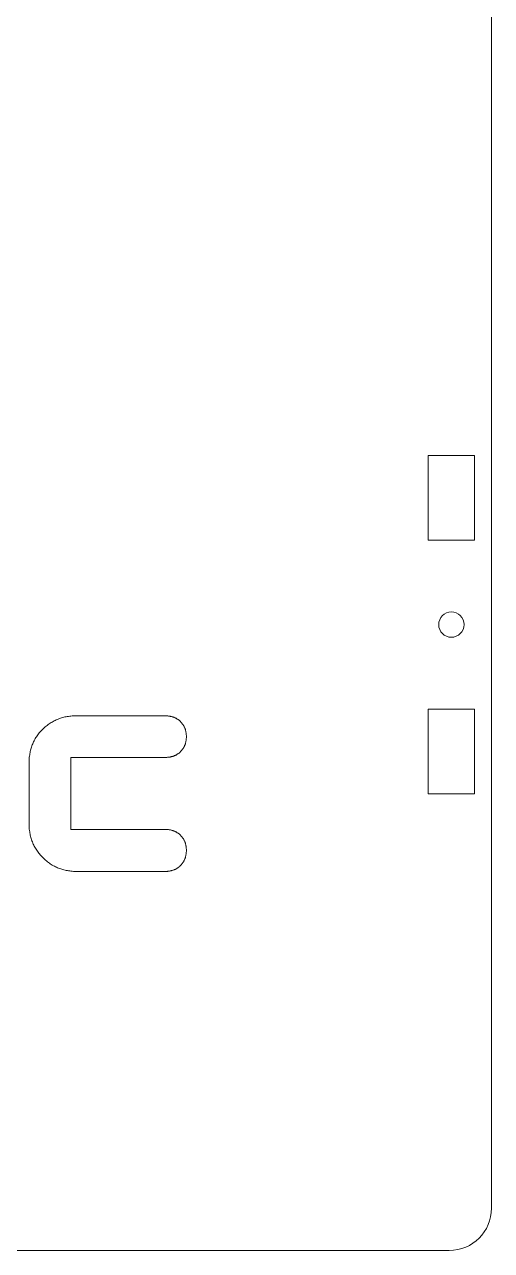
# Model space of a CAD drawing. Header units: millimetres. Extents: x -570 to 1260, y -948 to 580.
# Drawn here: x -325.3 to -270, y -204 to -59 of the extents above; entities that cross this region are included whole.
import ezdxf

# ---------------------------------------------------------------- set-up
doc = ezdxf.new("R2010")
doc.units = ezdxf.units.MM
doc.layers.get('0').update_dxf_attribs({"linetype": 'CONTINUOUS', "lineweight": 0, "true_color": 0x000000})
doc.layers.add('02 Left Panel', color=7, linetype='CONTINUOUS', lineweight=0, true_color=0x000000)
doc.layers.add('Text', color=1, linetype='CONTINUOUS', lineweight=0, true_color=0xff0000)

# ---------------------------------------------------------------- blocks, each defined once
blk = doc.blocks.new('tslots-40')
for p, q in [((-20, 5.5), (-20, 0)), ((-20, 5.5), (-10, 5.5)), ((-10, 0), (-10, 5.5)), ((10, 5.5), (10, 0)), ((10, 5.5), (20, 5.5)), ((20, 0), (20, 5.5)), ((-20, 0), (-10, 0)), ((10, 0), (20, 0))]:
    blk.add_line(p, q)
blk.add_circle((0, 2.75), 1.5)

msp = doc.modelspace()

# ---------------------------------------------------------------- linework, layer by layer
at = {"layer": '02 Left Panel'}
for p, q in [((-270, -199), (-270, 197.8)), ((-275, -204), (-565, -204))]:
    msp.add_line(p, q, dxfattribs=at)
msp.add_arc((-275, -199), 5, 270, 0, dxfattribs=at)
at = {"layer": 'Text'}
for p, q in [((-322.79, -142.08), (-322.68, -141.99)), ((-322.68, -141.99), (-322.57, -141.91)), ((-322.57, -141.91), (-322.46, -141.82)), ((-322.46, -141.82), (-322.34, -141.74)), ((-322.34, -141.74), (-322.23, -141.66)), ((-322.23, -141.66), (-322.11, -141.59)), ((-322.11, -141.59), (-321.99, -141.52)), ((-321.99, -141.52), (-321.87, -141.45)), ((-321.87, -141.45), (-321.75, -141.39)), ((-321.75, -141.39), (-321.63, -141.32)), ((-321.63, -141.32), (-321.51, -141.27)), ((-321.51, -141.27), (-321.38, -141.21)), ((-321.38, -141.21), (-321.25, -141.16)), ((-321.25, -141.16), (-321.12, -141.11)), ((-321.12, -141.11), (-320.99, -141.07)), ((-320.99, -141.07), (-320.86, -141.03)), ((-320.86, -141.03), (-320.73, -140.99)), ((-320.73, -140.99), (-320.6, -140.95)), ((-320.6, -140.95), (-320.46, -140.92)), ((-320.46, -140.92), (-320.32, -140.89)), ((-320.32, -140.89), (-320.19, -140.87)), ((-320.19, -140.87), (-320.05, -140.85)), ((-320.05, -140.85), (-319.9, -140.83)), ((-319.9, -140.83), (-319.76, -140.81)), ((-319.76, -140.81), (-319.62, -140.8)), ((-319.62, -140.8), (-319.47, -140.79)), ((-319.47, -140.79), (-319.32, -140.79)), ((-319.32, -140.79), (-319.18, -140.79)), ((-319.18, -140.79), (-308.56, -140.79)), ((-308.56, -140.79), (-308.49, -140.79)), ((-308.49, -140.79), (-308.42, -140.79)), ((-308.42, -140.79), (-308.35, -140.79)), ((-308.35, -140.79), (-308.28, -140.8)), ((-308.28, -140.8), (-308.22, -140.81)), ((-308.22, -140.81), (-308.15, -140.81)), ((-308.15, -140.81), (-308.09, -140.82)), ((-308.09, -140.82), (-308.02, -140.83)), ((-308.02, -140.83), (-307.96, -140.85)), ((-307.96, -140.85), (-307.9, -140.86)), ((-307.9, -140.86), (-307.84, -140.87)), ((-307.84, -140.87), (-307.78, -140.89)), ((-307.78, -140.89), (-307.72, -140.91)), ((-307.72, -140.91), (-307.66, -140.93)), ((-307.66, -140.93), (-307.6, -140.95)), ((-307.6, -140.95), (-307.54, -140.97)), ((-307.54, -140.97), (-307.49, -140.99)), ((-307.49, -140.99), (-307.43, -141.02)), ((-307.43, -141.02), (-307.38, -141.05)), ((-307.38, -141.05), (-307.32, -141.07)), ((-307.32, -141.07), (-307.27, -141.1)), ((-307.27, -141.1), (-307.22, -141.13)), ((-307.22, -141.13), (-307.17, -141.17)), ((-307.17, -141.17), (-307.12, -141.2)), ((-307.12, -141.2), (-307.07, -141.23)), ((-307.07, -141.23), (-307.02, -141.27)), ((-307.02, -141.27), (-306.97, -141.31)), ((-306.97, -141.31), (-306.92, -141.35)), ((-306.92, -141.35), (-306.88, -141.39)), ((-306.88, -141.39), (-306.83, -141.43)), ((-306.83, -141.43), (-306.79, -141.47)), ((-306.79, -141.47), (-306.74, -141.52)), ((-306.74, -141.52), (-306.7, -141.56)), ((-306.7, -141.56), (-306.66, -141.61)), ((-306.66, -141.61), (-306.62, -141.66)), ((-306.62, -141.66), (-306.58, -141.71)), ((-306.58, -141.71), (-306.55, -141.76)), ((-306.55, -141.76), (-306.51, -141.8)), ((-306.51, -141.8), (-306.48, -141.86)), ((-306.48, -141.86), (-306.45, -141.91)), ((-306.45, -141.91), (-306.41, -141.96)), ((-306.41, -141.96), (-306.39, -142.01)), ((-306.39, -142.01), (-306.36, -142.07)), ((-324.04, -143.6), (-323.97, -143.48)), ((-323.97, -143.48), (-323.9, -143.36)), ((-323.9, -143.36), (-323.83, -143.25)), ((-323.83, -143.25), (-323.75, -143.13)), ((-323.75, -143.13), (-323.67, -143.02)), ((-323.67, -143.02), (-323.59, -142.91)), ((-323.59, -142.91), (-323.5, -142.8)), ((-323.5, -142.8), (-323.41, -142.69)), ((-323.41, -142.69), (-323.31, -142.59)), ((-323.31, -142.59), (-323.21, -142.48)), ((-323.21, -142.48), (-323.11, -142.38)), ((-323.11, -142.38), (-323.01, -142.28)), ((-323.01, -142.28), (-322.9, -142.18)), ((-322.9, -142.18), (-322.79, -142.08)), ((-306.36, -142.07), (-306.33, -142.12)), ((-306.33, -142.12), (-306.31, -142.18)), ((-306.31, -142.18), (-306.28, -142.23)), ((-306.28, -142.23), (-306.26, -142.29)), ((-306.26, -142.29), (-306.24, -142.35)), ((-306.24, -142.35), (-306.22, -142.41)), ((-306.22, -142.41), (-306.2, -142.47)), ((-306.2, -142.47), (-306.19, -142.53)), ((-306.19, -142.53), (-306.17, -142.59)), ((-306.17, -142.59), (-306.16, -142.65)), ((-306.16, -142.65), (-306.15, -142.71)), ((-306.15, -142.71), (-306.13, -142.78)), ((-306.13, -142.78), (-306.13, -142.84)), ((-306.13, -142.84), (-306.12, -142.91)), ((-306.12, -142.91), (-306.11, -142.97)), ((-306.11, -142.97), (-306.11, -143.04)), ((-306.11, -143.04), (-306.1, -143.11)), ((-306.1, -143.38), (-306.11, -143.45)), ((-306.11, -143.45), (-306.11, -143.52)), ((-306.1, -143.11), (-306.1, -143.18)), ((-306.1, -143.18), (-306.1, -143.24)), ((-306.1, -143.24), (-306.1, -143.31)), ((-306.1, -143.31), (-306.1, -143.38)), ((-324.57, -145), (-324.54, -144.86)), ((-324.54, -144.86), (-324.5, -144.73)), ((-324.5, -144.73), (-324.47, -144.6)), ((-324.47, -144.6), (-324.42, -144.47)), ((-324.42, -144.47), (-324.38, -144.34)), ((-324.38, -144.34), (-324.33, -144.21)), ((-324.33, -144.21), (-324.28, -144.09)), ((-324.28, -144.09), (-324.23, -143.96)), ((-324.23, -143.96), (-324.17, -143.84)), ((-324.17, -143.84), (-324.11, -143.72)), ((-324.11, -143.72), (-324.04, -143.6)), ((-306.7, -144.92), (-306.74, -144.97)), ((-306.66, -144.88), (-306.7, -144.92)), ((-306.62, -144.83), (-306.66, -144.88)), ((-306.58, -144.78), (-306.62, -144.83)), ((-306.55, -144.73), (-306.58, -144.78)), ((-306.51, -144.68), (-306.55, -144.73)), ((-306.48, -144.63), (-306.51, -144.68)), ((-306.45, -144.58), (-306.48, -144.63)), ((-306.41, -144.53), (-306.45, -144.58)), ((-306.39, -144.48), (-306.41, -144.53)), ((-306.36, -144.42), (-306.39, -144.48)), ((-306.33, -144.37), (-306.36, -144.42)), ((-306.31, -144.31), (-306.33, -144.37)), ((-306.28, -144.26), (-306.31, -144.31)), ((-306.26, -144.2), (-306.28, -144.26)), ((-306.24, -144.14), (-306.26, -144.2)), ((-306.22, -144.08), (-306.24, -144.14)), ((-306.2, -144.02), (-306.22, -144.08)), ((-306.19, -143.96), (-306.2, -144.02)), ((-306.17, -143.9), (-306.19, -143.96)), ((-306.16, -143.84), (-306.17, -143.9)), ((-306.15, -143.78), (-306.16, -143.84)), ((-306.13, -143.71), (-306.15, -143.78)), ((-306.12, -143.58), (-306.13, -143.65)), ((-306.13, -143.65), (-306.13, -143.71)), ((-306.11, -143.52), (-306.12, -143.58)), ((-324.7, -145.98), (-324.69, -145.84)), ((-324.7, -146.13), (-324.7, -145.98)), ((-324.7, -146.28), (-324.7, -146.13)), ((-324.7, -153.61), (-324.7, -146.28)), ((-324.69, -145.84), (-324.68, -145.69)), ((-324.68, -145.69), (-324.66, -145.55)), ((-324.66, -145.55), (-324.64, -145.41)), ((-324.64, -145.41), (-324.62, -145.27)), ((-324.62, -145.27), (-324.6, -145.13)), ((-324.6, -145.13), (-324.57, -145)), ((-308.56, -145.7), (-319.75, -145.7)), ((-319.75, -145.7), (-319.75, -154.23)), ((-308.49, -145.7), (-308.56, -145.7)), ((-308.42, -145.7), (-308.49, -145.7)), ((-308.35, -145.69), (-308.42, -145.7)), ((-308.28, -145.69), (-308.35, -145.69)), ((-308.22, -145.68), (-308.28, -145.69)), ((-308.15, -145.68), (-308.22, -145.68)), ((-308.09, -145.67), (-308.15, -145.68)), ((-308.02, -145.66), (-308.09, -145.67)), ((-307.96, -145.64), (-308.02, -145.66)), ((-307.9, -145.63), (-307.96, -145.64)), ((-307.84, -145.61), (-307.9, -145.63)), ((-307.78, -145.6), (-307.84, -145.61)), ((-307.72, -145.58), (-307.78, -145.6)), ((-307.66, -145.56), (-307.72, -145.58)), ((-307.6, -145.54), (-307.66, -145.56)), ((-307.54, -145.52), (-307.6, -145.54)), ((-307.49, -145.49), (-307.54, -145.52)), ((-307.43, -145.47), (-307.49, -145.49)), ((-307.38, -145.44), (-307.43, -145.47)), ((-307.32, -145.42), (-307.38, -145.44)), ((-307.27, -145.39), (-307.32, -145.42)), ((-307.22, -145.36), (-307.27, -145.39)), ((-307.17, -145.32), (-307.22, -145.36)), ((-307.12, -145.29), (-307.17, -145.32)), ((-307.07, -145.25), (-307.12, -145.29)), ((-307.02, -145.22), (-307.07, -145.25)), ((-306.97, -145.18), (-307.02, -145.22)), ((-306.92, -145.14), (-306.97, -145.18)), ((-306.88, -145.1), (-306.92, -145.14)), ((-306.83, -145.06), (-306.88, -145.1)), ((-306.79, -145.01), (-306.83, -145.06)), ((-306.74, -144.97), (-306.79, -145.01)), ((-324.7, -153.76), (-324.7, -153.61)), ((-324.7, -153.91), (-324.7, -153.76)), ((-324.69, -154.05), (-324.7, -153.91)), ((-324.68, -154.2), (-324.69, -154.05)), ((-324.66, -154.34), (-324.68, -154.2)), ((-324.64, -154.48), (-324.66, -154.34)), ((-324.62, -154.62), (-324.64, -154.48)), ((-324.6, -154.76), (-324.62, -154.62)), ((-324.57, -154.9), (-324.6, -154.76)), ((-324.53, -155.03), (-324.57, -154.9)), ((-324.5, -155.17), (-324.53, -155.03)), ((-319.75, -154.23), (-308.56, -154.23)), ((-308.56, -154.23), (-308.49, -154.23)), ((-308.49, -154.23), (-308.42, -154.23)), ((-308.42, -154.23), (-308.35, -154.23)), ((-308.35, -154.23), (-308.28, -154.24)), ((-308.28, -154.24), (-308.22, -154.24)), ((-308.22, -154.24), (-308.15, -154.25)), ((-308.15, -154.25), (-308.09, -154.26)), ((-308.09, -154.26), (-308.02, -154.27)), ((-308.02, -154.27), (-307.96, -154.28)), ((-307.96, -154.28), (-307.9, -154.3)), ((-307.9, -154.3), (-307.84, -154.31)), ((-307.84, -154.31), (-307.78, -154.33)), ((-307.78, -154.33), (-307.72, -154.35)), ((-307.72, -154.35), (-307.66, -154.37)), ((-307.66, -154.37), (-307.6, -154.39)), ((-307.6, -154.39), (-307.54, -154.41)), ((-307.54, -154.41), (-307.49, -154.43)), ((-307.49, -154.43), (-307.43, -154.46)), ((-307.43, -154.46), (-307.38, -154.48)), ((-307.38, -154.48), (-307.32, -154.51)), ((-307.32, -154.51), (-307.27, -154.54)), ((-307.27, -154.54), (-307.22, -154.57)), ((-307.22, -154.57), (-307.17, -154.6)), ((-307.17, -154.6), (-307.12, -154.64)), ((-307.12, -154.64), (-307.07, -154.67)), ((-307.07, -154.67), (-307.02, -154.71)), ((-307.02, -154.71), (-306.97, -154.75)), ((-306.97, -154.75), (-306.92, -154.79)), ((-306.92, -154.79), (-306.88, -154.83)), ((-306.88, -154.83), (-306.83, -154.87)), ((-306.83, -154.87), (-306.79, -154.91)), ((-306.79, -154.91), (-306.74, -154.96)), ((-306.74, -154.96), (-306.7, -155)), ((-306.7, -155), (-306.66, -155.05)), ((-306.66, -155.05), (-306.62, -155.1)), ((-306.62, -155.1), (-306.58, -155.14)), ((-324.46, -155.3), (-324.5, -155.17)), ((-324.42, -155.43), (-324.46, -155.3)), ((-324.37, -155.56), (-324.42, -155.43)), ((-324.32, -155.69), (-324.37, -155.56)), ((-324.27, -155.82), (-324.32, -155.69)), ((-324.21, -155.94), (-324.27, -155.82)), ((-324.16, -156.07), (-324.21, -155.94)), ((-324.09, -156.19), (-324.16, -156.07)), ((-324.03, -156.31), (-324.09, -156.19)), ((-323.96, -156.43), (-324.03, -156.31)), ((-323.88, -156.55), (-323.96, -156.43)), ((-323.81, -156.67), (-323.88, -156.55)), ((-306.58, -155.14), (-306.55, -155.19)), ((-306.55, -155.19), (-306.51, -155.24)), ((-306.51, -155.24), (-306.48, -155.29)), ((-306.48, -155.29), (-306.45, -155.34)), ((-306.45, -155.34), (-306.41, -155.4)), ((-306.41, -155.4), (-306.39, -155.45)), ((-306.39, -155.45), (-306.36, -155.5)), ((-306.36, -155.5), (-306.33, -155.56)), ((-306.33, -155.56), (-306.31, -155.61)), ((-306.31, -155.61), (-306.28, -155.67)), ((-306.28, -155.67), (-306.26, -155.73)), ((-306.26, -155.73), (-306.24, -155.79)), ((-306.24, -155.79), (-306.22, -155.84)), ((-306.22, -155.84), (-306.2, -155.9)), ((-306.2, -155.9), (-306.19, -155.96)), ((-306.19, -155.96), (-306.17, -156.03)), ((-306.17, -156.03), (-306.16, -156.09)), ((-306.16, -156.09), (-306.15, -156.15)), ((-306.15, -156.15), (-306.13, -156.21)), ((-306.13, -156.21), (-306.13, -156.28)), ((-306.13, -156.28), (-306.12, -156.34)), ((-306.12, -156.34), (-306.11, -156.41)), ((-306.11, -156.41), (-306.11, -156.48)), ((-306.11, -156.48), (-306.1, -156.54)), ((-306.1, -156.54), (-306.1, -156.61)), ((-323.73, -156.78), (-323.81, -156.67)), ((-323.65, -156.9), (-323.73, -156.78)), ((-323.56, -157.01), (-323.65, -156.9)), ((-323.47, -157.12), (-323.56, -157.01)), ((-323.38, -157.23), (-323.47, -157.12)), ((-323.28, -157.34), (-323.38, -157.23)), ((-323.18, -157.44), (-323.28, -157.34)), ((-323.08, -157.55), (-323.18, -157.44)), ((-322.97, -157.65), (-323.08, -157.55)), ((-322.87, -157.75), (-322.97, -157.65)), ((-322.76, -157.85), (-322.87, -157.75)), ((-322.65, -157.94), (-322.76, -157.85)), ((-322.54, -158.03), (-322.65, -157.94)), ((-306.41, -157.99), (-306.45, -158.04)), ((-306.39, -157.93), (-306.41, -157.99)), ((-306.36, -157.88), (-306.39, -157.93)), ((-306.33, -157.82), (-306.36, -157.88)), ((-306.31, -157.76), (-306.33, -157.82)), ((-306.28, -157.71), (-306.31, -157.76)), ((-306.26, -157.65), (-306.28, -157.71)), ((-306.24, -157.59), (-306.26, -157.65)), ((-306.22, -157.53), (-306.24, -157.59)), ((-306.2, -157.47), (-306.22, -157.53)), ((-306.19, -157.41), (-306.2, -157.47)), ((-306.17, -157.34), (-306.19, -157.41)), ((-306.16, -157.28), (-306.17, -157.34)), ((-306.15, -157.22), (-306.16, -157.28)), ((-306.13, -157.15), (-306.15, -157.22)), ((-306.12, -157.02), (-306.13, -157.09)), ((-306.13, -157.09), (-306.13, -157.15)), ((-306.11, -156.96), (-306.12, -157.02)), ((-306.1, -156.82), (-306.11, -156.89)), ((-306.11, -156.89), (-306.11, -156.96)), ((-306.1, -156.61), (-306.1, -156.68)), ((-306.1, -156.68), (-306.1, -156.75)), ((-306.1, -156.75), (-306.1, -156.82)), ((-322.42, -158.12), (-322.54, -158.03)), ((-322.31, -158.2), (-322.42, -158.12)), ((-322.2, -158.28), (-322.31, -158.2)), ((-322.08, -158.36), (-322.2, -158.28)), ((-321.96, -158.43), (-322.08, -158.36)), ((-321.84, -158.5), (-321.96, -158.43)), ((-321.72, -158.56), (-321.84, -158.5)), ((-321.6, -158.63), (-321.72, -158.56)), ((-321.48, -158.69), (-321.6, -158.63)), ((-321.35, -158.74), (-321.48, -158.69)), ((-321.23, -158.8), (-321.35, -158.74)), ((-321.1, -158.84), (-321.23, -158.8)), ((-320.97, -158.89), (-321.1, -158.84)), ((-320.84, -158.93), (-320.97, -158.89)), ((-320.71, -158.97), (-320.84, -158.93)), ((-320.58, -159.01), (-320.71, -158.97)), ((-320.44, -159.04), (-320.58, -159.01)), ((-320.31, -159.07), (-320.44, -159.04)), ((-320.17, -159.09), (-320.31, -159.07)), ((-320.03, -159.11), (-320.17, -159.09)), ((-319.89, -159.13), (-320.03, -159.11)), ((-319.75, -159.15), (-319.89, -159.13)), ((-319.61, -159.16), (-319.75, -159.15)), ((-319.47, -159.17), (-319.61, -159.16)), ((-319.32, -159.17), (-319.47, -159.17)), ((-319.18, -159.18), (-319.32, -159.17)), ((-308.56, -159.18), (-319.18, -159.18)), ((-308.49, -159.17), (-308.56, -159.18)), ((-308.42, -159.17), (-308.49, -159.17)), ((-308.35, -159.17), (-308.42, -159.17)), ((-308.28, -159.16), (-308.35, -159.17)), ((-308.22, -159.16), (-308.28, -159.16)), ((-308.15, -159.15), (-308.22, -159.16)), ((-308.09, -159.14), (-308.15, -159.15)), ((-308.02, -159.13), (-308.09, -159.14)), ((-307.96, -159.12), (-308.02, -159.13)), ((-307.9, -159.1), (-307.96, -159.12)), ((-307.84, -159.09), (-307.9, -159.1)), ((-307.78, -159.07), (-307.84, -159.09)), ((-307.72, -159.05), (-307.78, -159.07)), ((-307.66, -159.04), (-307.72, -159.05)), ((-307.6, -159.01), (-307.66, -159.04)), ((-307.54, -158.99), (-307.6, -159.01)), ((-307.49, -158.97), (-307.54, -158.99)), ((-307.43, -158.94), (-307.49, -158.97)), ((-307.38, -158.92), (-307.43, -158.94)), ((-307.32, -158.89), (-307.38, -158.92)), ((-307.27, -158.86), (-307.32, -158.89)), ((-307.22, -158.83), (-307.27, -158.86)), ((-307.17, -158.8), (-307.22, -158.83)), ((-307.12, -158.76), (-307.17, -158.8)), ((-307.07, -158.73), (-307.12, -158.76)), ((-307.02, -158.69), (-307.07, -158.73)), ((-306.97, -158.65), (-307.02, -158.69)), ((-306.92, -158.62), (-306.97, -158.65)), ((-306.88, -158.57), (-306.92, -158.62)), ((-306.83, -158.53), (-306.88, -158.57)), ((-306.79, -158.49), (-306.83, -158.53)), ((-306.74, -158.44), (-306.79, -158.49)), ((-306.7, -158.39), (-306.74, -158.44)), ((-306.66, -158.35), (-306.7, -158.39)), ((-306.62, -158.3), (-306.66, -158.35)), ((-306.58, -158.25), (-306.62, -158.3)), ((-306.55, -158.2), (-306.58, -158.25)), ((-306.51, -158.14), (-306.55, -158.2)), ((-306.48, -158.09), (-306.51, -158.14)), ((-306.45, -158.04), (-306.48, -158.09))]:
    msp.add_line(p, q, dxfattribs=at)

# ---------------------------------------------------------------- block references
at = {"layer": '02 Left Panel', "rotation": -90}
msp.add_blockref('tslots-40', (-277.5, -130), dxfattribs=at)

doc.saveas('drawing.dxf')
